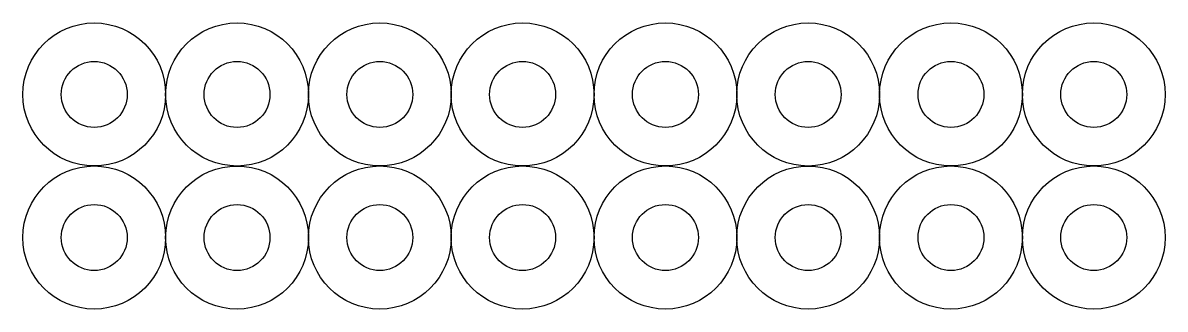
# Model space of a CAD drawing. Header units: millimetres. Extents: x 0 to 52, y 0 to 13.
import ezdxf

# ---------------------------------------------------------------- set-up
doc = ezdxf.new("R2010")
doc.units = ezdxf.units.MM

msp = doc.modelspace()

# ---------------------------------------------------------------- linework, layer by layer
for centre, radius in [((3.25, 9.75), 3.25), ((16.25, 9.75), 3.25), ((22.75, 9.75), 3.25), ((29.25, 9.75), 3.25), ((42.25, 9.75), 3.25), ((48.75, 9.75), 3.25), ((9.75, 9.748), 3.25), ((35.75, 9.748), 3.25), ((3.25, 9.75), 1.5), ((9.75, 9.748), 1.5), ((16.25, 9.75), 1.5), ((22.75, 9.75), 1.5), ((29.25, 9.75), 1.5), ((35.75, 9.748), 1.5), ((42.25, 9.75), 1.5), ((48.75, 9.75), 1.5), ((3.25, 3.25), 3.25), ((9.75, 3.248), 3.25), ((16.25, 3.25), 3.25), ((22.75, 3.25), 3.25), ((29.25, 3.25), 3.25), ((35.75, 3.248), 3.25), ((42.25, 3.25), 3.25), ((48.75, 3.25), 3.25), ((3.25, 3.25), 1.5), ((9.75, 3.248), 1.5), ((16.25, 3.25), 1.5), ((22.75, 3.25), 1.5), ((29.25, 3.25), 1.5), ((35.75, 3.248), 1.5), ((42.25, 3.25), 1.5), ((48.75, 3.25), 1.5)]:
    msp.add_circle(centre, radius)

doc.saveas('drawing.dxf')
